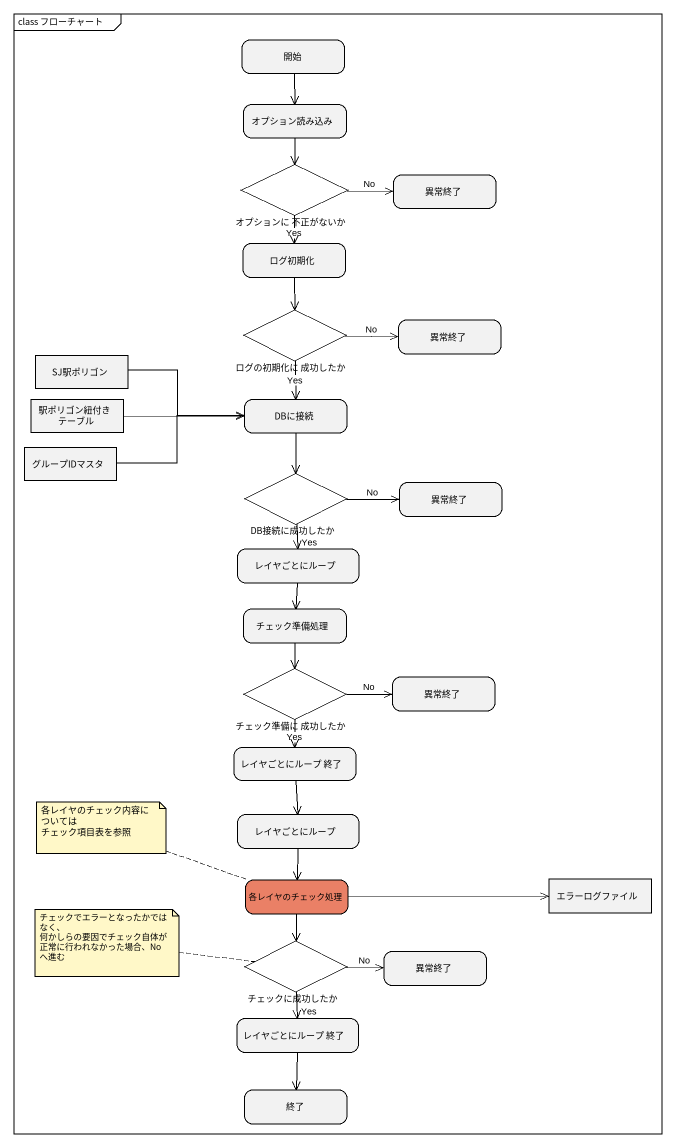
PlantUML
@startuml
mainframe class フローチャート
hide empty description
state 開始
state オプション読み込み
state "オプションに 不正がないか" as オプションに_不正がないか <<choice>>
state 異常終了
state ログ初期化
state "ログの初期化に 成功したか" as ログの初期化に_成功したか <<choice>>
state "異常終了" as 異常終了_2
state SJ駅ポリゴン <<object>>
state "駅ポリゴン紐付き テーブル" as 駅ポリゴン紐付き_テーブル <<object>>
state DBに接続
state グループIDマスタ <<object>>
state DB接続に成功したか <<choice>>
state "異常終了" as 異常終了_3
state レイヤごとにループ
state チェック準備処理
state "チェック準備に 成功したか" as チェック準備に_成功したか <<choice>>
state "異常終了" as 異常終了_4
state "レイヤごとにループ 終了" as レイヤごとにループ_終了
state "レイヤごとにループ" as レイヤごとにループ_2
state 各レイヤのチェック処理 #EA8066
state エラーログファイル <<object>>
state チェックに成功したか <<choice>>
state "異常終了" as 異常終了_5
state "レイヤごとにループ 終了" as レイヤごとにループ_終了_2
state 終了
開始 --> オプション読み込み
オプション読み込み --> オプションに_不正がないか
オプションに_不正がないか -right-> 異常終了 : No
オプションに_不正がないか --> ログ初期化 : Yes
ログ初期化 --> ログの初期化に_成功したか
ログの初期化に_成功したか -right-> 異常終了_2 : No
ログの初期化に_成功したか --> DBに接続 : Yes
SJ駅ポリゴン -right-> DBに接続
駅ポリゴン紐付き_テーブル -right-> DBに接続
DBに接続 --> DB接続に成功したか
グループIDマスタ -right-> DBに接続
DB接続に成功したか -right-> 異常終了_3 : No
DB接続に成功したか --> レイヤごとにループ : Yes
レイヤごとにループ --> チェック準備処理
チェック準備処理 --> チェック準備に_成功したか
チェック準備に_成功したか -right-> 異常終了_4 : No
チェック準備に_成功したか --> レイヤごとにループ_終了 : Yes
レイヤごとにループ_終了 --> レイヤごとにループ_2
レイヤごとにループ_2 --> 各レイヤのチェック処理
各レイヤのチェック処理 -right-> エラーログファイル
各レイヤのチェック処理 --> チェックに成功したか
チェックに成功したか -right-> 異常終了_5 : No
チェックに成功したか --> レイヤごとにループ_終了_2 : Yes
レイヤごとにループ_終了_2 --> 終了
note left of 各レイヤのチェック処理
  各レイヤのチェック内容については
  チェック項目表を参照
end note
note left of チェックに成功したか
  チェックでエラーとなったかではなく、
  何かしらの要因でチェック自体が
  正常に行われなかった場合、No へ進む
end note
@enduml
